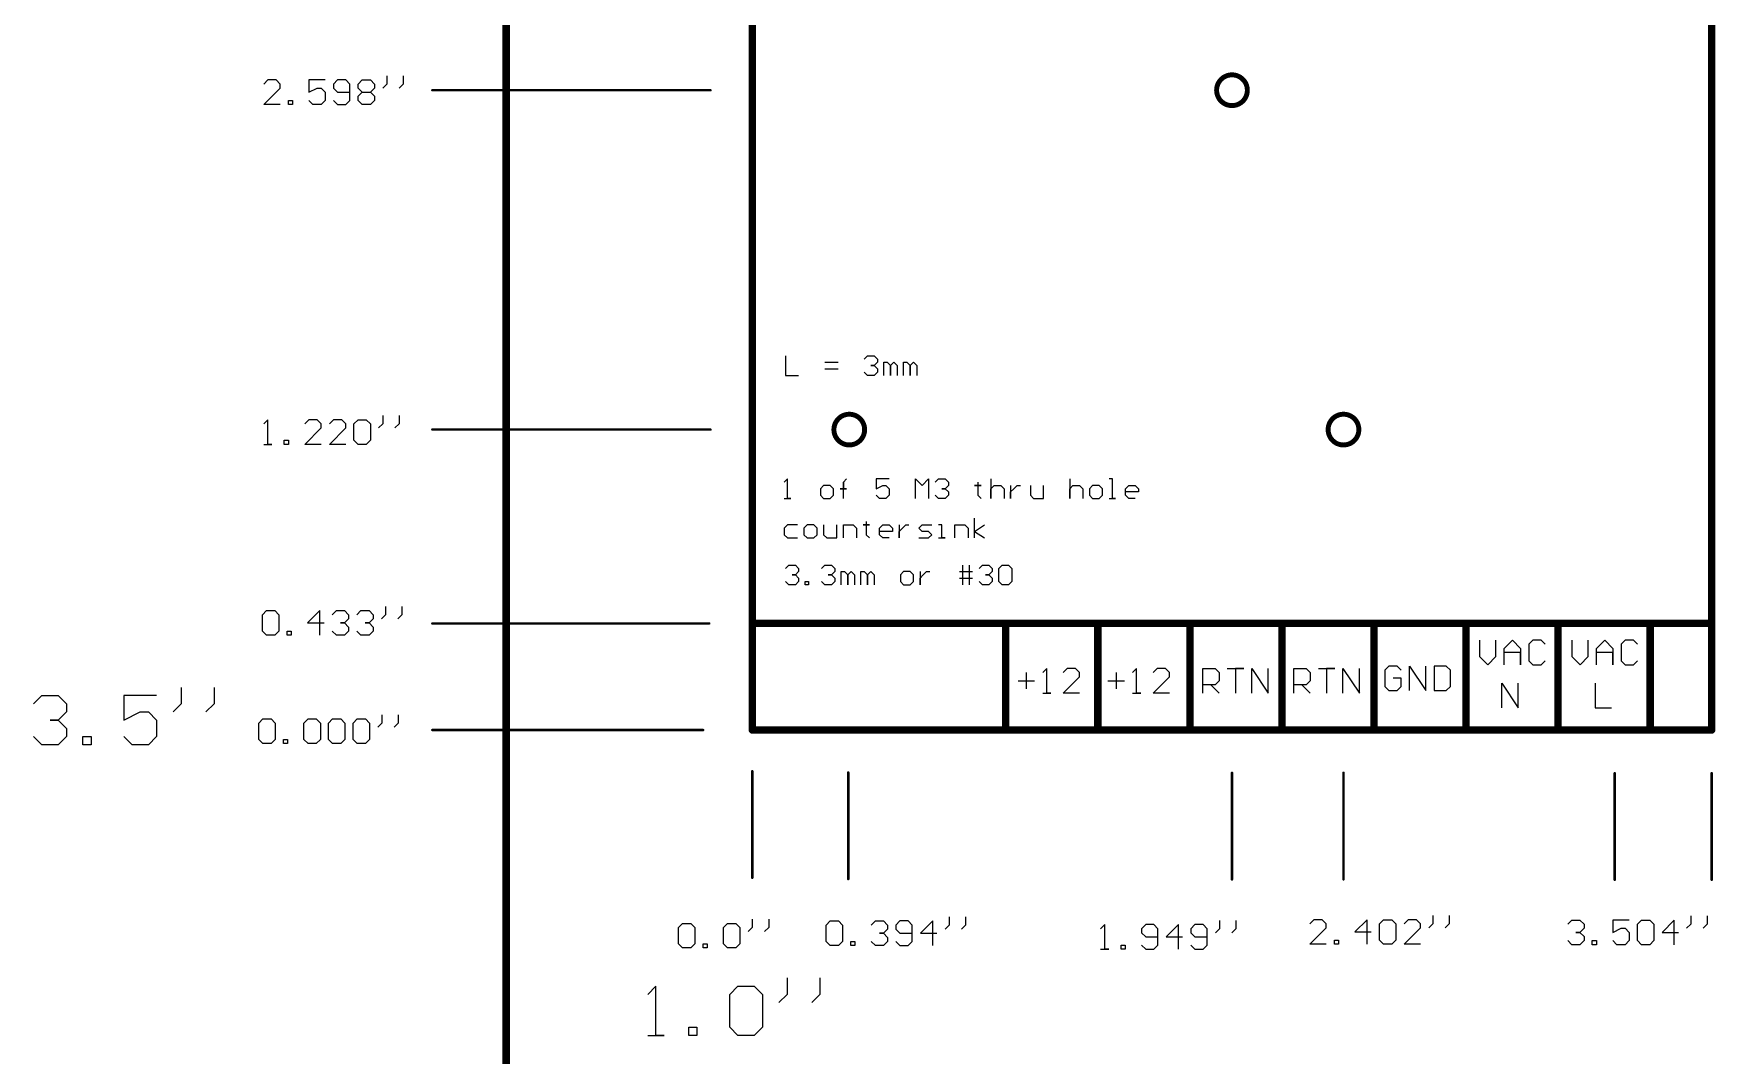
# Model space of a CAD drawing. Extents: x 0.1 to 22.4, y 0.2 to 24.3.
# Drawn here: x 0.08 to 6.91, y 4.18 to 8.33 of the extents above; entities that cross this region are included whole.
import ezdxf

# ---------------------------------------------------------------- set-up
doc = ezdxf.new("R2010")
doc.units = 0
doc.header["$MEASUREMENT"] = 0
for name, color, linetype in [('MECHANICAL1', 6, 'CONTINUOUS'), ('TOPLAYER', 1, 'CONTINUOUS'), ('TOPOVERLAY', 2, 'CONTINUOUS')]:
    doc.layers.add(name, color=color, linetype=linetype)

msp = doc.modelspace()

# ---------------------------------------------------------------- linework, layer by layer
at = {"layer": 'MECHANICAL1'}
for points, const_width in [([(2, 2), (2, 21.37)], 0.03), ([(3, 5.5), (3, 13.768)], 0.03), ([(6.898, 5.5), (6.898, 13.768)], 0.03), ([(1.7, 8.098), (2.83, 8.098)], 0.01), ([(1.7, 6.72), (2.83, 6.72)], 0.01), ([(3, 5.933), (6.898, 5.933)], 0.03), ([(4.03, 5.5), (4.03, 5.933)], 0.03), ([(4.404, 5.5), (4.404, 5.933)], 0.03), ([(4.778, 5.5), (4.778, 5.933)], 0.03), ([(5.152, 5.5), (5.152, 5.933)], 0.03), ([(5.526, 5.5), (5.526, 5.933)], 0.03), ([(5.9, 5.5), (5.9, 5.933)], 0.03), ([(6.274, 5.5), (6.274, 5.933)], 0.03), ([(6.648, 5.5), (6.648, 5.933)], 0.03), ([(1.7, 5.933), (2.825, 5.933)], 0.01), ([(1.7, 5.5), (2.8, 5.5)], 0.01), ([(3, 5.5), (6.898, 5.5)], 0.03), ([(3, 4.9), (3, 5.333)], 0.01), ([(3.39, 4.895), (3.39, 5.328)], 0.01), ([(4.949, 4.8935), (4.949, 5.3265)], 0.01), ([(5.402, 4.8935), (5.402, 5.3265)], 0.01), ([(6.504, 4.892), (6.504, 5.325)], 0.01), ([(6.898, 4.892), (6.898, 5.325)], 0.01)]:
    msp.add_lwpolyline(points, dxfattribs=dict(at, const_width=const_width))
for points, const_width in [([(1.6975, 8.098, 1), (1.7025, 8.098, 1)], 0.005), ([(2.8275, 8.098, 1), (2.8325, 8.098, 1)], 0.005), ([(1.6975, 6.72, 1), (1.7025, 6.72, 1)], 0.005), ([(2.8275, 6.72, 1), (2.8325, 6.72, 1)], 0.005), ([(2.9925, 5.933, 1), (3.0075, 5.933, 1)], 0.015), ([(4.0225, 5.933, 1), (4.0375, 5.933, 1)], 0.015), ([(4.3965, 5.933, 1), (4.4115, 5.933, 1)], 0.015), ([(4.7705, 5.933, 1), (4.7855, 5.933, 1)], 0.015), ([(5.1445, 5.933, 1), (5.1595, 5.933, 1)], 0.015), ([(5.5185, 5.933, 1), (5.5335, 5.933, 1)], 0.015), ([(5.8925, 5.933, 1), (5.9075, 5.933, 1)], 0.015), ([(6.2665, 5.933, 1), (6.2815, 5.933, 1)], 0.015), ([(6.6405, 5.933, 1), (6.6555, 5.933, 1)], 0.015), ([(6.8905, 5.933, 1), (6.9055, 5.933, 1)], 0.015), ([(1.6975, 5.933, 1), (1.7025, 5.933, 1)], 0.005), ([(2.8225, 5.933, 1), (2.8275, 5.933, 1)], 0.005), ([(1.6975, 5.5, 1), (1.7025, 5.5, 1)], 0.005), ([(2.7975, 5.5, 1), (2.8025, 5.5, 1)], 0.005), ([(2.9925, 5.5, 1), (3.0075, 5.5, 1)], 0.015), ([(2.9925, 5.5, 1), (3.0075, 5.5, 1)], 0.015), ([(4.0225, 5.5, 1), (4.0375, 5.5, 1)], 0.015), ([(4.3965, 5.5, 1), (4.4115, 5.5, 1)], 0.015), ([(4.7705, 5.5, 1), (4.7855, 5.5, 1)], 0.015), ([(5.1445, 5.5, 1), (5.1595, 5.5, 1)], 0.015), ([(5.5185, 5.5, 1), (5.5335, 5.5, 1)], 0.015), ([(5.8925, 5.5, 1), (5.9075, 5.5, 1)], 0.015), ([(6.2665, 5.5, 1), (6.2815, 5.5, 1)], 0.015), ([(6.6405, 5.5, 1), (6.6555, 5.5, 1)], 0.015), ([(6.8905, 5.5, 1), (6.9055, 5.5, 1)], 0.015), ([(6.8905, 5.5, 1), (6.9055, 5.5, 1)], 0.015), ([(2.9975, 5.333, 1), (3.0025, 5.333, 1)], 0.005), ([(3.3875, 5.328, 1), (3.3925, 5.328, 1)], 0.005), ([(4.9465, 5.3265, 1), (4.9515, 5.3265, 1)], 0.005), ([(5.3995, 5.3265, 1), (5.4045, 5.3265, 1)], 0.005), ([(6.5015, 5.325, 1), (6.5065, 5.325, 1)], 0.005), ([(6.8955, 5.325, 1), (6.9005, 5.325, 1)], 0.005), ([(2.9975, 4.9, 1), (3.0025, 4.9, 1)], 0.005), ([(3.3875, 4.895, 1), (3.3925, 4.895, 1)], 0.005), ([(4.9465, 4.8935, 1), (4.9515, 4.8935, 1)], 0.005), ([(5.3995, 4.8935, 1), (5.4045, 4.8935, 1)], 0.005), ([(6.5015, 4.892, 1), (6.5065, 4.892, 1)], 0.005), ([(6.8955, 4.892, 1), (6.9005, 4.892, 1)], 0.005)]:
    msp.add_lwpolyline(points, format="xyb", close=True, dxfattribs=dict(at, const_width=const_width))
at = {"layer": 'TOPLAYER'}
for p, q in [((3.135, 7.02), (3.135, 6.94)), ((3.2949, 6.9933), (3.3483, 6.9933)), ((3.4549, 7.0066), (3.4682, 7.02)), ((3.4682, 7.02), (3.4949, 7.02)), ((3.4949, 6.98), (3.4816, 6.98)), ((3.4816, 6.98), (3.4949, 6.98)), ((3.4949, 7.02), (3.5082, 7.0066)), ((3.5082, 6.9933), (3.4949, 6.98)), ((3.4949, 6.98), (3.5082, 6.9667)), ((3.5082, 7.0066), (3.5082, 6.9933)), ((3.5349, 6.94), (3.5349, 6.9933)), ((3.5349, 6.9933), (3.5482, 6.9933)), ((3.5482, 6.9933), (3.5615, 6.98)), ((3.5615, 6.98), (3.5749, 6.9933)), ((3.5615, 6.98), (3.5615, 6.94)), ((3.5615, 6.94), (3.5615, 6.98)), ((3.5749, 6.9933), (3.5882, 6.98)), ((3.5882, 6.98), (3.5882, 6.94)), ((3.6148, 6.94), (3.6148, 6.9933)), ((3.6148, 6.9933), (3.6282, 6.9933)), ((3.6282, 6.9933), (3.6415, 6.98)), ((3.6415, 6.98), (3.6548, 6.9933)), ((3.6415, 6.98), (3.6415, 6.94)), ((3.6415, 6.94), (3.6415, 6.98)), ((3.6548, 6.9933), (3.6682, 6.98)), ((3.6682, 6.98), (3.6682, 6.94)), ((3.135, 6.94), (3.1883, 6.94)), ((3.2949, 6.9667), (3.3483, 6.9667)), ((3.4682, 6.94), (3.4549, 6.9533)), ((3.4949, 6.94), (3.4682, 6.94)), ((3.5082, 6.9533), (3.4949, 6.94)), ((3.5082, 6.9667), (3.5082, 6.9533)), ((3.1433, 6.52), (3.13, 6.5066)), ((3.1433, 6.44), (3.1433, 6.52)), ((3.2899, 6.4933), (3.2766, 6.48)), ((3.3166, 6.4933), (3.2899, 6.4933)), ((3.3299, 6.48), (3.3166, 6.4933)), ((3.3699, 6.5066), (3.3833, 6.52)), ((3.3699, 6.44), (3.3699, 6.5066)), ((3.3699, 6.5066), (3.3699, 6.48)), ((3.3699, 6.48), (3.3699, 6.5066)), ((3.5565, 6.52), (3.5032, 6.52)), ((3.5032, 6.52), (3.5032, 6.48)), ((3.5032, 6.48), (3.5299, 6.4933)), ((3.5299, 6.4933), (3.5432, 6.4933)), ((3.5432, 6.4933), (3.5565, 6.48)), ((3.6632, 6.44), (3.6632, 6.52)), ((3.6632, 6.52), (3.6898, 6.4933)), ((3.6898, 6.4933), (3.7165, 6.52)), ((3.7165, 6.52), (3.7165, 6.44)), ((3.7431, 6.5066), (3.7565, 6.52)), ((3.7565, 6.52), (3.7831, 6.52)), ((3.7831, 6.52), (3.7965, 6.5066)), ((3.7965, 6.4933), (3.7831, 6.48)), ((3.7965, 6.5066), (3.7965, 6.4933)), ((3.9164, 6.4933), (3.9031, 6.4933)), ((3.9031, 6.4933), (3.9297, 6.4933)), ((3.9164, 6.5066), (3.9164, 6.4933)), ((3.9297, 6.4933), (3.9164, 6.4933)), ((3.9164, 6.4933), (3.9164, 6.4533)), ((3.9697, 6.52), (3.9697, 6.44)), ((3.9697, 6.48), (3.9831, 6.4933)), ((3.9831, 6.4933), (4.0097, 6.4933)), ((4.0097, 6.4933), (4.023, 6.48)), ((4.0497, 6.4933), (4.0497, 6.44)), ((4.063, 6.48), (4.0764, 6.4933)), ((4.0764, 6.4933), (4.0897, 6.4933)), ((4.1297, 6.4933), (4.1297, 6.4533)), ((4.183, 6.44), (4.183, 6.4933)), ((4.2896, 6.52), (4.2896, 6.44)), ((4.2896, 6.48), (4.303, 6.4933)), ((4.303, 6.4933), (4.3296, 6.4933)), ((4.3296, 6.4933), (4.3429, 6.48)), ((4.3829, 6.4933), (4.3696, 6.48)), ((4.4096, 6.4933), (4.3829, 6.4933)), ((4.4229, 6.48), (4.4096, 6.4933)), ((4.4629, 6.52), (4.4496, 6.52)), ((4.4629, 6.44), (4.4629, 6.52)), ((4.5162, 6.48), (4.5295, 6.4933)), ((4.5295, 6.4933), (4.5562, 6.4933)), ((4.5562, 6.4933), (4.5695, 6.48)), ((3.13, 6.44), (3.1567, 6.44)), ((3.1567, 6.44), (3.1433, 6.44)), ((3.2766, 6.48), (3.2766, 6.4533)), ((3.2766, 6.4533), (3.2899, 6.44)), ((3.2899, 6.44), (3.3166, 6.44)), ((3.3166, 6.44), (3.3299, 6.4533)), ((3.3299, 6.4533), (3.3299, 6.48)), ((3.3699, 6.48), (3.3566, 6.48)), ((3.3566, 6.48), (3.3833, 6.48)), ((3.3833, 6.48), (3.3699, 6.48)), ((3.5165, 6.44), (3.5032, 6.4533)), ((3.5432, 6.44), (3.5165, 6.44)), ((3.5565, 6.4533), (3.5432, 6.44)), ((3.5565, 6.48), (3.5565, 6.4533)), ((3.7565, 6.44), (3.7431, 6.4533)), ((3.7831, 6.44), (3.7565, 6.44)), ((3.7831, 6.48), (3.7698, 6.48)), ((3.7698, 6.48), (3.7831, 6.48)), ((3.7831, 6.48), (3.7965, 6.4667)), ((3.7965, 6.4533), (3.7831, 6.44)), ((3.7965, 6.4667), (3.7965, 6.4533)), ((3.9164, 6.4533), (3.9297, 6.44)), ((3.9697, 6.44), (3.9697, 6.48)), ((4.023, 6.48), (4.023, 6.44)), ((4.0497, 6.4667), (4.063, 6.48)), ((4.0497, 6.44), (4.0497, 6.4667)), ((4.1297, 6.4533), (4.143, 6.44)), ((4.143, 6.44), (4.183, 6.44)), ((4.2896, 6.44), (4.2896, 6.48)), ((4.3429, 6.48), (4.3429, 6.44)), ((4.3696, 6.48), (4.3696, 6.4533)), ((4.3696, 6.4533), (4.3829, 6.44)), ((4.3829, 6.44), (4.4096, 6.44)), ((4.4096, 6.44), (4.4229, 6.4533)), ((4.4229, 6.4533), (4.4229, 6.48)), ((4.4496, 6.44), (4.4762, 6.44)), ((4.4762, 6.44), (4.4629, 6.44)), ((4.5162, 6.4533), (4.5162, 6.48)), ((4.5695, 6.4667), (4.5162, 6.4667)), ((4.5295, 6.44), (4.5162, 6.4533)), ((4.5562, 6.44), (4.5295, 6.44)), ((4.5695, 6.48), (4.5695, 6.4667)), ((3.9031, 6.28), (3.9031, 6.36)), ((3.1433, 6.3333), (3.13, 6.32)), ((3.13, 6.32), (3.13, 6.2933)), ((3.13, 6.2933), (3.1433, 6.28)), ((3.1833, 6.3333), (3.1433, 6.3333)), ((3.2233, 6.3333), (3.21, 6.32)), ((3.21, 6.32), (3.21, 6.2933)), ((3.21, 6.2933), (3.2233, 6.28)), ((3.25, 6.3333), (3.2233, 6.3333)), ((3.2633, 6.32), (3.25, 6.3333)), ((3.25, 6.28), (3.2633, 6.2933)), ((3.2633, 6.2933), (3.2633, 6.32)), ((3.2899, 6.3333), (3.2899, 6.2933)), ((3.2899, 6.2933), (3.3033, 6.28)), ((3.3433, 6.28), (3.3433, 6.3333)), ((3.3699, 6.28), (3.3699, 6.3333)), ((3.3699, 6.3333), (3.4099, 6.3333)), ((3.4099, 6.3333), (3.4232, 6.32)), ((3.4232, 6.32), (3.4232, 6.28)), ((3.4632, 6.3333), (3.4499, 6.3333)), ((3.4499, 6.3333), (3.4766, 6.3333)), ((3.4632, 6.3466), (3.4632, 6.3333)), ((3.4766, 6.3333), (3.4632, 6.3333)), ((3.4632, 6.3333), (3.4632, 6.2933)), ((3.4632, 6.2933), (3.4766, 6.28)), ((3.5165, 6.32), (3.5299, 6.3333)), ((3.5165, 6.2933), (3.5165, 6.32)), ((3.5699, 6.3067), (3.5165, 6.3067)), ((3.5299, 6.28), (3.5165, 6.2933)), ((3.5299, 6.3333), (3.5565, 6.3333)), ((3.5565, 6.3333), (3.5699, 6.32)), ((3.5699, 6.32), (3.5699, 6.3067)), ((3.5965, 6.3333), (3.5965, 6.28)), ((3.5965, 6.3067), (3.6098, 6.32)), ((3.5965, 6.28), (3.5965, 6.3067)), ((3.6098, 6.32), (3.6232, 6.3333)), ((3.6232, 6.3333), (3.6365, 6.3333)), ((3.6765, 6.32), (3.6898, 6.3333)), ((3.6898, 6.3067), (3.6765, 6.32)), ((3.6898, 6.3333), (3.7298, 6.3333)), ((3.7165, 6.3067), (3.6898, 6.3067)), ((3.7298, 6.2933), (3.7165, 6.3067)), ((3.7165, 6.28), (3.7298, 6.2933)), ((3.7698, 6.3333), (3.7565, 6.3333)), ((3.7698, 6.28), (3.7698, 6.3333)), ((3.8231, 6.28), (3.8231, 6.3333)), ((3.8231, 6.3333), (3.8631, 6.3333)), ((3.8631, 6.3333), (3.8764, 6.32)), ((3.8764, 6.32), (3.8764, 6.28)), ((3.9031, 6.3067), (3.9431, 6.3333)), ((3.9031, 6.3067), (3.9431, 6.28)), ((3.1433, 6.28), (3.1833, 6.28)), ((3.2233, 6.28), (3.25, 6.28)), ((3.3033, 6.28), (3.3433, 6.28)), ((3.5565, 6.28), (3.5299, 6.28)), ((3.6765, 6.28), (3.7165, 6.28)), ((3.7565, 6.28), (3.7831, 6.28)), ((3.7831, 6.28), (3.7698, 6.28)), ((3.135, 6.1566), (3.1483, 6.17)), ((3.1483, 6.17), (3.175, 6.17)), ((3.175, 6.17), (3.1883, 6.1566)), ((3.1883, 6.1566), (3.1883, 6.1433)), ((3.2816, 6.1566), (3.2949, 6.17)), ((3.2949, 6.17), (3.3216, 6.17)), ((3.3216, 6.17), (3.3349, 6.1566)), ((3.3349, 6.1566), (3.3349, 6.1433)), ((3.8548, 6.09), (3.8548, 6.17)), ((3.8814, 6.17), (3.8814, 6.09)), ((3.9214, 6.1566), (3.9347, 6.17)), ((3.9347, 6.17), (3.9614, 6.17)), ((3.9614, 6.17), (3.9747, 6.1566)), ((3.9747, 6.1566), (3.9747, 6.1433)), ((4.0014, 6.1566), (4.0147, 6.17)), ((4.0014, 6.1033), (4.0014, 6.1566)), ((4.0147, 6.17), (4.0414, 6.17)), ((4.0414, 6.17), (4.0547, 6.1566)), ((4.0547, 6.1566), (4.0547, 6.1033)), ((3.1483, 6.09), (3.135, 6.1033)), ((3.175, 6.09), (3.1483, 6.09)), ((3.175, 6.13), (3.1617, 6.13)), ((3.1617, 6.13), (3.175, 6.13)), ((3.1883, 6.1433), (3.175, 6.13)), ((3.175, 6.13), (3.1883, 6.1167)), ((3.1883, 6.1033), (3.175, 6.09)), ((3.1883, 6.1167), (3.1883, 6.1033)), ((3.215, 6.09), (3.215, 6.1033)), ((3.215, 6.1033), (3.2283, 6.1033)), ((3.2283, 6.09), (3.215, 6.09)), ((3.2283, 6.1033), (3.2283, 6.09)), ((3.2949, 6.09), (3.2816, 6.1033)), ((3.3216, 6.09), (3.2949, 6.09)), ((3.3216, 6.13), (3.3083, 6.13)), ((3.3083, 6.13), (3.3216, 6.13)), ((3.3349, 6.1433), (3.3216, 6.13)), ((3.3216, 6.13), (3.3349, 6.1167)), ((3.3349, 6.1033), (3.3216, 6.09)), ((3.3349, 6.1167), (3.3349, 6.1033)), ((3.3616, 6.09), (3.3616, 6.1433)), ((3.3616, 6.1433), (3.3749, 6.1433)), ((3.3749, 6.1433), (3.3883, 6.13)), ((3.3883, 6.13), (3.4016, 6.1433)), ((3.3883, 6.13), (3.3883, 6.09)), ((3.3883, 6.09), (3.3883, 6.13)), ((3.4016, 6.1433), (3.4149, 6.13)), ((3.4149, 6.13), (3.4149, 6.09)), ((3.4416, 6.09), (3.4416, 6.1433)), ((3.4416, 6.1433), (3.4549, 6.1433)), ((3.4549, 6.1433), (3.4682, 6.13)), ((3.4682, 6.13), (3.4816, 6.1433)), ((3.4682, 6.13), (3.4682, 6.09)), ((3.4682, 6.09), (3.4682, 6.13)), ((3.4816, 6.1433), (3.4949, 6.13)), ((3.4949, 6.13), (3.4949, 6.09)), ((3.6148, 6.1433), (3.6015, 6.13)), ((3.6015, 6.13), (3.6015, 6.1033)), ((3.6015, 6.1033), (3.6148, 6.09)), ((3.6415, 6.1433), (3.6148, 6.1433)), ((3.6148, 6.09), (3.6415, 6.09)), ((3.6548, 6.13), (3.6415, 6.1433)), ((3.6415, 6.09), (3.6548, 6.1033)), ((3.6548, 6.1033), (3.6548, 6.13)), ((3.6815, 6.1433), (3.6815, 6.09)), ((3.6815, 6.1167), (3.6948, 6.13)), ((3.6815, 6.09), (3.6815, 6.1167)), ((3.6948, 6.13), (3.7081, 6.1433)), ((3.7081, 6.1433), (3.7215, 6.1433)), ((3.8414, 6.1433), (3.8814, 6.1433)), ((3.8414, 6.1167), (3.8948, 6.1167)), ((3.8814, 6.1433), (3.8948, 6.1433)), ((3.9347, 6.09), (3.9214, 6.1033)), ((3.9614, 6.09), (3.9347, 6.09)), ((3.9614, 6.13), (3.9481, 6.13)), ((3.9481, 6.13), (3.9614, 6.13)), ((3.9747, 6.1433), (3.9614, 6.13)), ((3.9614, 6.13), (3.9747, 6.1167)), ((3.9747, 6.1033), (3.9614, 6.09)), ((3.9747, 6.1167), (3.9747, 6.1033)), ((4.0147, 6.09), (4.0014, 6.1033)), ((4.0414, 6.09), (4.0147, 6.09)), ((4.0547, 6.1033), (4.0414, 6.09))]:
    msp.add_line(p, q, dxfattribs=at)
for points, const_width in [([(5.0114, 8.098, 1), (4.8865, 8.098, 1)], 0.02), ([(4.8815, 8.098, 1), (4.8915, 8.098, 1)], 0.01), ([(5.0065, 8.098, 1), (5.0164, 8.098, 1)], 0.01), ([(3.4564, 6.72, 1), (3.3316, 6.72, 1)], 0.02), ([(5.4645, 6.72, 1), (5.3396, 6.72, 1)], 0.02), ([(3.3266, 6.72, 1), (3.3365, 6.72, 1)], 0.01), ([(3.4514, 6.72, 1), (3.4615, 6.72, 1)], 0.01), ([(5.3346, 6.72, 1), (5.3445, 6.72, 1)], 0.01), ([(5.4595, 6.72, 1), (5.4695, 6.72, 1)], 0.01)]:
    msp.add_lwpolyline(points, format="xyb", close=True, dxfattribs=dict(at, const_width=const_width))
at = {"layer": 'TOPOVERLAY'}
for p, q in [((1.0317, 8.14), (1.015, 8.1233)), ((1.065, 8.14), (1.0317, 8.14)), ((1.0816, 8.1233), (1.065, 8.14)), ((1.2649, 8.14), (1.1983, 8.14)), ((1.1983, 8.14), (1.1983, 8.09)), ((1.3149, 8.14), (1.2982, 8.1233)), ((1.3482, 8.14), (1.3149, 8.14)), ((1.3649, 8.1233), (1.3482, 8.14)), ((1.3982, 8.1233), (1.4149, 8.14)), ((1.4149, 8.14), (1.4482, 8.14)), ((1.4482, 8.14), (1.4649, 8.1233)), ((1.5148, 8.1566), (1.5148, 8.1233)), ((1.5815, 8.1566), (1.5815, 8.1233)), ((1.015, 8.04), (1.0816, 8.1066)), ((1.0816, 8.1066), (1.0816, 8.1233)), ((1.1983, 8.09), (1.2316, 8.1066)), ((1.2316, 8.1066), (1.2483, 8.1066)), ((1.2483, 8.1066), (1.2649, 8.09)), ((1.2649, 8.09), (1.2649, 8.0567)), ((1.2982, 8.1233), (1.2982, 8.1066)), ((1.2982, 8.1066), (1.3149, 8.09)), ((1.3149, 8.09), (1.3649, 8.09)), ((1.3649, 8.0567), (1.3649, 8.1233)), ((1.3982, 8.1066), (1.3982, 8.1233)), ((1.4149, 8.09), (1.3982, 8.1066)), ((1.3982, 8.0733), (1.4149, 8.09)), ((1.3982, 8.0567), (1.3982, 8.0733)), ((1.4149, 8.09), (1.4482, 8.09)), ((1.4649, 8.1066), (1.4482, 8.09)), ((1.4482, 8.09), (1.4649, 8.0733)), ((1.4649, 8.1233), (1.4649, 8.1066)), ((1.4649, 8.0733), (1.4649, 8.0567)), ((1.5148, 8.1233), (1.4982, 8.1066)), ((1.5815, 8.1233), (1.5648, 8.1066)), ((1.0816, 8.04), (1.015, 8.04)), ((1.115, 8.04), (1.115, 8.0567)), ((1.115, 8.0567), (1.1316, 8.0567)), ((1.1316, 8.04), (1.115, 8.04)), ((1.1316, 8.0567), (1.1316, 8.04)), ((1.2149, 8.04), (1.1983, 8.0567)), ((1.2483, 8.04), (1.2149, 8.04)), ((1.2649, 8.0567), (1.2483, 8.04)), ((1.2982, 8.0567), (1.3149, 8.04)), ((1.3149, 8.04), (1.3482, 8.04)), ((1.3482, 8.04), (1.3649, 8.0567)), ((1.4149, 8.04), (1.3982, 8.0567)), ((1.4482, 8.04), (1.4149, 8.04)), ((1.4649, 8.0567), (1.4482, 8.04)), ((1.4982, 6.7766), (1.4982, 6.7433)), ((1.5648, 6.7766), (1.5648, 6.7433)), ((1.0317, 6.76), (1.015, 6.7433)), ((1.0317, 6.66), (1.0317, 6.76)), ((1.1983, 6.76), (1.1816, 6.7433)), ((1.1816, 6.66), (1.2483, 6.7266)), ((1.2316, 6.76), (1.1983, 6.76)), ((1.2483, 6.7433), (1.2316, 6.76)), ((1.2483, 6.7266), (1.2483, 6.7433)), ((1.2982, 6.76), (1.2816, 6.7433)), ((1.2816, 6.66), (1.3482, 6.7266)), ((1.3316, 6.76), (1.2982, 6.76)), ((1.3482, 6.7433), (1.3316, 6.76)), ((1.3482, 6.7266), (1.3482, 6.7433)), ((1.3815, 6.7433), (1.3982, 6.76)), ((1.3815, 6.6767), (1.3815, 6.7433)), ((1.3982, 6.76), (1.4315, 6.76)), ((1.4315, 6.76), (1.4482, 6.7433)), ((1.4482, 6.7433), (1.4482, 6.6767)), ((1.4982, 6.7433), (1.4815, 6.7266)), ((1.5648, 6.7433), (1.5482, 6.7266)), ((1.015, 6.66), (1.0483, 6.66)), ((1.0483, 6.66), (1.0317, 6.66)), ((1.0983, 6.66), (1.0983, 6.6767)), ((1.0983, 6.6767), (1.115, 6.6767)), ((1.115, 6.66), (1.0983, 6.66)), ((1.115, 6.6767), (1.115, 6.66)), ((1.2483, 6.66), (1.1816, 6.66)), ((1.3482, 6.66), (1.2816, 6.66)), ((1.3982, 6.66), (1.3815, 6.6767)), ((1.4315, 6.66), (1.3982, 6.66)), ((1.4482, 6.6767), (1.4315, 6.66)), ((1.01, 5.9683), (1.0267, 5.985)), ((1.01, 5.9017), (1.01, 5.9683)), ((1.0267, 5.985), (1.06, 5.985)), ((1.06, 5.985), (1.0766, 5.9683)), ((1.0766, 5.9683), (1.0766, 5.9017)), ((1.2433, 5.985), (1.1933, 5.935)), ((1.2433, 5.885), (1.2433, 5.985)), ((1.2932, 5.9683), (1.3099, 5.985)), ((1.3099, 5.985), (1.3432, 5.985)), ((1.3432, 5.985), (1.3599, 5.9683)), ((1.3599, 5.9516), (1.3432, 5.935)), ((1.3599, 5.9683), (1.3599, 5.9516)), ((1.3932, 5.9683), (1.4099, 5.985)), ((1.4099, 5.985), (1.4432, 5.985)), ((1.4432, 5.985), (1.4599, 5.9683)), ((1.4599, 5.9516), (1.4432, 5.935)), ((1.4599, 5.9683), (1.4599, 5.9516)), ((1.5098, 5.9683), (1.4932, 5.9516)), ((1.5098, 6.0016), (1.5098, 5.9683)), ((1.5765, 5.9683), (1.5598, 5.9516)), ((1.5765, 6.0016), (1.5765, 5.9683)), ((1.0267, 5.885), (1.01, 5.9017)), ((1.06, 5.885), (1.0267, 5.885)), ((1.0766, 5.9017), (1.06, 5.885)), ((1.11, 5.885), (1.11, 5.9017)), ((1.11, 5.9017), (1.1266, 5.9017)), ((1.1266, 5.885), (1.11, 5.885)), ((1.1266, 5.9017), (1.1266, 5.885)), ((1.1933, 5.935), (1.2599, 5.935)), ((1.3099, 5.885), (1.2932, 5.9017)), ((1.3432, 5.885), (1.3099, 5.885)), ((1.3432, 5.935), (1.3266, 5.935)), ((1.3266, 5.935), (1.3432, 5.935)), ((1.3432, 5.935), (1.3599, 5.9183)), ((1.3599, 5.9017), (1.3432, 5.885)), ((1.3599, 5.9183), (1.3599, 5.9017)), ((1.4099, 5.885), (1.3932, 5.9017)), ((1.4432, 5.885), (1.4099, 5.885)), ((1.4432, 5.935), (1.4265, 5.935)), ((1.4265, 5.935), (1.4432, 5.935)), ((1.4432, 5.935), (1.4599, 5.9183)), ((1.4599, 5.9017), (1.4432, 5.885)), ((1.4599, 5.9183), (1.4599, 5.9017)), ((5.955, 5.865), (5.955, 5.7983)), ((6.0216, 5.7983), (6.0216, 5.865)), ((6.055, 5.8316), (6.0883, 5.865)), ((6.055, 5.765), (6.055, 5.8316)), ((6.1216, 5.815), (6.055, 5.815)), ((6.0883, 5.865), (6.1216, 5.8316)), ((6.1216, 5.8316), (6.1216, 5.765)), ((6.1216, 5.765), (6.1216, 5.815)), ((6.1716, 5.865), (6.1549, 5.8483)), ((6.1549, 5.8483), (6.1549, 5.7817)), ((6.2049, 5.865), (6.1716, 5.865)), ((6.2216, 5.8483), (6.2049, 5.865)), ((6.33, 5.865), (6.33, 5.7983)), ((6.3966, 5.7983), (6.3966, 5.865)), ((6.43, 5.8316), (6.4633, 5.865)), ((6.43, 5.765), (6.43, 5.8316)), ((6.4966, 5.815), (6.43, 5.815)), ((6.4633, 5.865), (6.4966, 5.8316)), ((6.4966, 5.8316), (6.4966, 5.765)), ((6.4966, 5.765), (6.4966, 5.815)), ((6.5466, 5.865), (6.5299, 5.8483)), ((6.5299, 5.8483), (6.5299, 5.7817)), ((6.5799, 5.865), (6.5466, 5.865)), ((6.5966, 5.8483), (6.5799, 5.865)), ((4.1966, 5.75), (4.18, 5.7333)), ((4.1966, 5.65), (4.1966, 5.75)), ((4.2799, 5.75), (4.2633, 5.7333)), ((4.3133, 5.75), (4.2799, 5.75)), ((4.3299, 5.7333), (4.3133, 5.75)), ((4.5616, 5.75), (4.545, 5.7333)), ((4.5616, 5.65), (4.5616, 5.75)), ((4.6449, 5.75), (4.6283, 5.7333)), ((4.6783, 5.75), (4.6449, 5.75)), ((4.6949, 5.7333), (4.6783, 5.75)), ((4.83, 5.65), (4.83, 5.75)), ((4.83, 5.75), (4.88, 5.75)), ((4.88, 5.75), (4.8966, 5.7333)), ((4.93, 5.75), (4.9966, 5.75)), ((4.9966, 5.75), (4.9633, 5.75)), ((4.9633, 5.75), (4.9633, 5.65)), ((5.0299, 5.65), (5.0299, 5.75)), ((5.0299, 5.75), (5.0966, 5.65)), ((5.0966, 5.65), (5.0966, 5.75)), ((5.2, 5.65), (5.2, 5.75)), ((5.2, 5.75), (5.25, 5.75)), ((5.25, 5.75), (5.2666, 5.7333)), ((5.3, 5.75), (5.3666, 5.75)), ((5.3666, 5.75), (5.3333, 5.75)), ((5.3333, 5.75), (5.3333, 5.65)), ((5.3999, 5.65), (5.3999, 5.75)), ((5.3999, 5.75), (5.4666, 5.65)), ((5.4666, 5.65), (5.4666, 5.75)), ((5.5867, 5.76), (5.57, 5.7433)), ((5.57, 5.7433), (5.57, 5.6767)), ((5.62, 5.76), (5.5867, 5.76)), ((5.6366, 5.7433), (5.62, 5.76)), ((5.67, 5.66), (5.67, 5.76)), ((5.67, 5.76), (5.7366, 5.66)), ((5.7366, 5.66), (5.7366, 5.76)), ((5.7699, 5.76), (5.7699, 5.66)), ((5.8199, 5.76), (5.7699, 5.76)), ((5.8366, 5.7433), (5.8199, 5.76)), ((5.8366, 5.6767), (5.8366, 5.7433)), ((5.955, 5.7983), (5.9883, 5.765)), ((5.9883, 5.765), (6.0216, 5.7983)), ((6.1549, 5.7817), (6.1716, 5.765)), ((6.1716, 5.765), (6.2049, 5.765)), ((6.2049, 5.765), (6.2216, 5.7817)), ((6.33, 5.7983), (6.3633, 5.765)), ((6.3633, 5.765), (6.3966, 5.7983)), ((6.5299, 5.7817), (6.5466, 5.765)), ((6.5466, 5.765), (6.5799, 5.765)), ((6.5799, 5.765), (6.5966, 5.7817)), ((0.6798, 5.6733), (0.6798, 5.6066)), ((0.8131, 5.6733), (0.8131, 5.6066)), ((4.08, 5.7), (4.1466, 5.7)), ((4.1133, 5.7333), (4.1133, 5.6667)), ((4.2633, 5.65), (4.3299, 5.7166)), ((4.3299, 5.7166), (4.3299, 5.7333)), ((4.445, 5.7), (4.5116, 5.7)), ((4.4783, 5.7333), (4.4783, 5.6667)), ((4.6283, 5.65), (4.6949, 5.7166)), ((4.6949, 5.7166), (4.6949, 5.7333)), ((4.88, 5.6833), (4.83, 5.6833)), ((4.8633, 5.6833), (4.8966, 5.65)), ((4.8966, 5.7), (4.88, 5.6833)), ((4.8966, 5.7333), (4.8966, 5.7)), ((5.25, 5.6833), (5.2, 5.6833)), ((5.2333, 5.6833), (5.2666, 5.65)), ((5.2666, 5.7), (5.25, 5.6833)), ((5.2666, 5.7333), (5.2666, 5.7)), ((5.57, 5.6767), (5.5867, 5.66)), ((5.6366, 5.71), (5.6033, 5.71)), ((5.62, 5.66), (5.6366, 5.6767)), ((5.6366, 5.6767), (5.6366, 5.71)), ((5.8199, 5.66), (5.8366, 5.6767)), ((6.045, 5.59), (6.045, 5.69)), ((6.045, 5.69), (6.1116, 5.59)), ((6.1116, 5.59), (6.1116, 5.69)), ((6.425, 5.69), (6.425, 5.59)), ((0.08, 5.6066), (0.1133, 5.6399)), ((0.1133, 5.6399), (0.18, 5.6399)), ((0.18, 5.6399), (0.2133, 5.6066)), ((0.2133, 5.6066), (0.2133, 5.5733)), ((0.5798, 5.6399), (0.4465, 5.6399)), ((0.4465, 5.6399), (0.4465, 5.54)), ((0.6798, 5.6066), (0.6465, 5.5733)), ((0.8131, 5.6066), (0.7798, 5.5733)), ((4.18, 5.65), (4.2133, 5.65)), ((4.2133, 5.65), (4.1966, 5.65)), ((4.3299, 5.65), (4.2633, 5.65)), ((4.545, 5.65), (4.5783, 5.65)), ((4.5783, 5.65), (4.5616, 5.65)), ((4.6949, 5.65), (4.6283, 5.65)), ((5.5867, 5.66), (5.62, 5.66)), ((5.7699, 5.66), (5.8199, 5.66)), ((0.18, 5.54), (0.1466, 5.54)), ((0.1466, 5.54), (0.18, 5.54)), ((0.2133, 5.5733), (0.18, 5.54)), ((0.18, 5.54), (0.2133, 5.5066)), ((0.4465, 5.54), (0.5132, 5.5733)), ((0.5132, 5.5733), (0.5465, 5.5733)), ((0.5465, 5.5733), (0.5798, 5.54)), ((0.5798, 5.54), (0.5798, 5.4733)), ((0.995, 5.5283), (1.0117, 5.545)), ((1.0117, 5.545), (1.045, 5.545)), ((1.045, 5.545), (1.0616, 5.5283)), ((1.1783, 5.5283), (1.1949, 5.545)), ((1.1949, 5.545), (1.2283, 5.545)), ((1.2283, 5.545), (1.2449, 5.5283)), ((1.2782, 5.5283), (1.2949, 5.545)), ((1.2949, 5.545), (1.3282, 5.545)), ((1.3282, 5.545), (1.3449, 5.5283)), ((1.3782, 5.5283), (1.3949, 5.545)), ((1.3949, 5.545), (1.4282, 5.545)), ((1.4282, 5.545), (1.4449, 5.5283)), ((1.4948, 5.5616), (1.4948, 5.5283)), ((1.5615, 5.5616), (1.5615, 5.5283)), ((6.425, 5.59), (6.4916, 5.59)), ((0.1133, 5.44), (0.08, 5.4733)), ((0.2133, 5.4733), (0.18, 5.44)), ((0.2133, 5.5066), (0.2133, 5.4733)), ((0.2799, 5.44), (0.2799, 5.4733)), ((0.2799, 5.4733), (0.3133, 5.4733)), ((0.3133, 5.4733), (0.3133, 5.44)), ((0.4799, 5.44), (0.4465, 5.4733)), ((0.5798, 5.4733), (0.5465, 5.44)), ((0.995, 5.4617), (0.995, 5.5283)), ((1.0616, 5.5283), (1.0616, 5.4617)), ((1.1783, 5.4617), (1.1783, 5.5283)), ((1.2449, 5.5283), (1.2449, 5.4617)), ((1.2782, 5.4617), (1.2782, 5.5283)), ((1.3449, 5.5283), (1.3449, 5.4617)), ((1.3782, 5.4617), (1.3782, 5.5283)), ((1.4449, 5.5283), (1.4449, 5.4617)), ((1.4948, 5.5283), (1.4782, 5.5116)), ((1.5615, 5.5283), (1.5448, 5.5116)), ((0.18, 5.44), (0.1133, 5.44)), ((0.3133, 5.44), (0.2799, 5.44)), ((0.5465, 5.44), (0.4799, 5.44)), ((1.0117, 5.445), (0.995, 5.4617)), ((1.045, 5.445), (1.0117, 5.445)), ((1.0616, 5.4617), (1.045, 5.445)), ((1.095, 5.445), (1.095, 5.4617)), ((1.095, 5.4617), (1.1116, 5.4617)), ((1.1116, 5.445), (1.095, 5.445)), ((1.1116, 5.4617), (1.1116, 5.445)), ((1.1949, 5.445), (1.1783, 5.4617)), ((1.2283, 5.445), (1.1949, 5.445)), ((1.2449, 5.4617), (1.2283, 5.445)), ((1.2949, 5.445), (1.2782, 5.4617)), ((1.3282, 5.445), (1.2949, 5.445)), ((1.3449, 5.4617), (1.3282, 5.445)), ((1.3949, 5.445), (1.3782, 5.4617)), ((1.4282, 5.445), (1.3949, 5.445)), ((1.4449, 5.4617), (1.4282, 5.445)), ((2.7, 4.6983), (2.7167, 4.715)), ((2.7167, 4.715), (2.75, 4.715)), ((2.75, 4.715), (2.7666, 4.6983)), ((2.8833, 4.6983), (2.8999, 4.715)), ((2.8999, 4.715), (2.9333, 4.715)), ((2.9333, 4.715), (2.9499, 4.6983)), ((2.9999, 4.7316), (2.9999, 4.6983)), ((3.0665, 4.7316), (3.0665, 4.6983)), ((3.3, 4.7083), (3.3167, 4.725)), ((3.3167, 4.725), (3.35, 4.725)), ((3.35, 4.725), (3.3666, 4.7083)), ((3.4833, 4.7083), (3.4999, 4.725)), ((3.4999, 4.725), (3.5333, 4.725)), ((3.5333, 4.725), (3.5499, 4.7083)), ((3.5999, 4.725), (3.5832, 4.7083)), ((3.6332, 4.725), (3.5999, 4.725)), ((3.6499, 4.7083), (3.6332, 4.725)), ((3.7332, 4.725), (3.6832, 4.675)), ((3.7332, 4.625), (3.7332, 4.725)), ((3.7998, 4.7416), (3.7998, 4.7083)), ((3.8665, 4.7416), (3.8665, 4.7083)), ((4.8982, 4.7266), (4.8982, 4.6933)), ((4.9648, 4.7266), (4.9648, 4.6933)), ((5.2817, 4.73), (5.265, 4.7133)), ((5.315, 4.73), (5.2817, 4.73)), ((5.3316, 4.7133), (5.315, 4.73)), ((5.4983, 4.73), (5.4483, 4.68)), ((5.4983, 4.63), (5.4983, 4.73)), ((5.5482, 4.7133), (5.5649, 4.73)), ((5.5649, 4.73), (5.5982, 4.73)), ((5.5982, 4.73), (5.6149, 4.7133)), ((5.6649, 4.73), (5.6482, 4.7133)), ((5.6982, 4.73), (5.6649, 4.73)), ((5.7149, 4.7133), (5.6982, 4.73)), ((5.7648, 4.7466), (5.7648, 4.7133)), ((5.8315, 4.7466), (5.8315, 4.7133)), ((6.313, 4.7118), (6.3297, 4.7285)), ((6.3297, 4.7285), (6.363, 4.7285)), ((6.363, 4.7285), (6.3796, 4.7118)), ((6.5629, 4.7285), (6.4963, 4.7285)), ((6.4963, 4.7285), (6.4963, 4.6785)), ((6.5962, 4.7118), (6.6129, 4.7285)), ((6.6129, 4.7285), (6.6462, 4.7285)), ((6.6462, 4.7285), (6.6629, 4.7118)), ((6.7462, 4.7285), (6.6962, 4.6785)), ((6.7462, 4.6285), (6.7462, 4.7285)), ((6.8128, 4.7451), (6.8128, 4.7118)), ((6.8795, 4.7451), (6.8795, 4.7118)), ((2.7, 4.6317), (2.7, 4.6983)), ((2.7666, 4.6983), (2.7666, 4.6317)), ((2.8833, 4.6317), (2.8833, 4.6983)), ((2.9499, 4.6983), (2.9499, 4.6317)), ((2.9999, 4.6983), (2.9832, 4.6816)), ((3.0665, 4.6983), (3.0499, 4.6816)), ((3.3, 4.6417), (3.3, 4.7083)), ((3.3666, 4.7083), (3.3666, 4.6417)), ((3.5333, 4.675), (3.5166, 4.675)), ((3.5166, 4.675), (3.5333, 4.675)), ((3.5499, 4.6916), (3.5333, 4.675)), ((3.5333, 4.675), (3.5499, 4.6583)), ((3.5499, 4.7083), (3.5499, 4.6916)), ((3.5499, 4.6583), (3.5499, 4.6417)), ((3.5832, 4.7083), (3.5832, 4.6916)), ((3.5832, 4.6916), (3.5999, 4.675)), ((3.5999, 4.675), (3.6499, 4.675)), ((3.6499, 4.6417), (3.6499, 4.7083)), ((3.6832, 4.675), (3.7499, 4.675)), ((3.7998, 4.7083), (3.7832, 4.6916)), ((3.8665, 4.7083), (3.8498, 4.6916)), ((4.4317, 4.71), (4.415, 4.6933)), ((4.4317, 4.61), (4.4317, 4.71)), ((4.5983, 4.71), (4.5816, 4.6933)), ((4.5816, 4.6933), (4.5816, 4.6766)), ((4.5816, 4.6766), (4.5983, 4.66)), ((4.6316, 4.71), (4.5983, 4.71)), ((4.5983, 4.66), (4.6483, 4.66)), ((4.6483, 4.6933), (4.6316, 4.71)), ((4.6483, 4.6267), (4.6483, 4.6933)), ((4.7316, 4.71), (4.6816, 4.66)), ((4.6816, 4.66), (4.7482, 4.66)), ((4.7316, 4.61), (4.7316, 4.71)), ((4.7982, 4.71), (4.7815, 4.6933)), ((4.7815, 4.6933), (4.7815, 4.6766)), ((4.7815, 4.6766), (4.7982, 4.66)), ((4.8315, 4.71), (4.7982, 4.71)), ((4.7982, 4.66), (4.8482, 4.66)), ((4.8482, 4.6933), (4.8315, 4.71)), ((4.8482, 4.6267), (4.8482, 4.6933)), ((4.8982, 4.6933), (4.8815, 4.6766)), ((4.9648, 4.6933), (4.9482, 4.6766)), ((5.265, 4.63), (5.3316, 4.6966)), ((5.3316, 4.6966), (5.3316, 4.7133)), ((5.365, 4.63), (5.365, 4.6467)), ((5.365, 4.6467), (5.3816, 4.6467)), ((5.3816, 4.6467), (5.3816, 4.63)), ((5.4483, 4.68), (5.5149, 4.68)), ((5.5482, 4.6467), (5.5482, 4.7133)), ((5.5649, 4.63), (5.5482, 4.6467)), ((5.6149, 4.6467), (5.5982, 4.63)), ((5.6149, 4.7133), (5.6149, 4.6467)), ((5.6482, 4.63), (5.7149, 4.6966)), ((5.7149, 4.6966), (5.7149, 4.7133)), ((5.7648, 4.7133), (5.7482, 4.6966)), ((5.8315, 4.7133), (5.8148, 4.6966)), ((6.363, 4.6785), (6.3463, 4.6785)), ((6.3463, 4.6785), (6.363, 4.6785)), ((6.3796, 4.6951), (6.363, 4.6785)), ((6.363, 4.6785), (6.3796, 4.6618)), ((6.3796, 4.7118), (6.3796, 4.6951)), ((6.3796, 4.6618), (6.3796, 4.6452)), ((6.4963, 4.6785), (6.5296, 4.6951)), ((6.5296, 4.6951), (6.5463, 4.6951)), ((6.5463, 4.6951), (6.5629, 4.6785)), ((6.5629, 4.6785), (6.5629, 4.6452)), ((6.5962, 4.6452), (6.5962, 4.7118)), ((6.6629, 4.7118), (6.6629, 4.6452)), ((6.6962, 4.6785), (6.7629, 4.6785)), ((6.8128, 4.7118), (6.7962, 4.6951)), ((6.8795, 4.7118), (6.8628, 4.6951)), ((2.7167, 4.615), (2.7, 4.6317)), ((2.75, 4.615), (2.7167, 4.615)), ((2.7666, 4.6317), (2.75, 4.615)), ((2.8, 4.615), (2.8, 4.6317)), ((2.8, 4.6317), (2.8166, 4.6317)), ((2.8166, 4.615), (2.8, 4.615)), ((2.8166, 4.6317), (2.8166, 4.615)), ((2.8999, 4.615), (2.8833, 4.6317)), ((2.9333, 4.615), (2.8999, 4.615)), ((2.9499, 4.6317), (2.9333, 4.615)), ((3.3167, 4.625), (3.3, 4.6417)), ((3.35, 4.625), (3.3167, 4.625)), ((3.3666, 4.6417), (3.35, 4.625)), ((3.4, 4.625), (3.4, 4.6417)), ((3.4, 4.6417), (3.4166, 4.6417)), ((3.4166, 4.625), (3.4, 4.625)), ((3.4166, 4.6417), (3.4166, 4.625)), ((3.4999, 4.625), (3.4833, 4.6417)), ((3.5333, 4.625), (3.4999, 4.625)), ((3.5499, 4.6417), (3.5333, 4.625)), ((3.5832, 4.6417), (3.5999, 4.625)), ((3.5999, 4.625), (3.6332, 4.625)), ((3.6332, 4.625), (3.6499, 4.6417)), ((4.415, 4.61), (4.4483, 4.61)), ((4.4483, 4.61), (4.4317, 4.61)), ((4.4983, 4.61), (4.4983, 4.6267)), ((4.4983, 4.6267), (4.515, 4.6267)), ((4.515, 4.61), (4.4983, 4.61)), ((4.515, 4.6267), (4.515, 4.61)), ((4.5816, 4.6267), (4.5983, 4.61)), ((4.5983, 4.61), (4.6316, 4.61)), ((4.6316, 4.61), (4.6483, 4.6267)), ((4.7815, 4.6267), (4.7982, 4.61)), ((4.7982, 4.61), (4.8315, 4.61)), ((4.8315, 4.61), (4.8482, 4.6267)), ((5.3316, 4.63), (5.265, 4.63)), ((5.3816, 4.63), (5.365, 4.63)), ((5.5982, 4.63), (5.5649, 4.63)), ((5.7149, 4.63), (5.6482, 4.63)), ((6.3297, 4.6285), (6.313, 4.6452)), ((6.363, 4.6285), (6.3297, 4.6285)), ((6.3796, 4.6452), (6.363, 4.6285)), ((6.413, 4.6285), (6.413, 4.6452)), ((6.413, 4.6452), (6.4296, 4.6452)), ((6.4296, 4.6285), (6.413, 4.6285)), ((6.4296, 4.6452), (6.4296, 4.6285)), ((6.5129, 4.6285), (6.4963, 4.6452)), ((6.5463, 4.6285), (6.5129, 4.6285)), ((6.5629, 4.6452), (6.5463, 4.6285)), ((6.6129, 4.6285), (6.5962, 4.6452)), ((6.6462, 4.6285), (6.6129, 4.6285)), ((6.6629, 4.6452), (6.6462, 4.6285)), ((2.6083, 4.4599), (2.575, 4.4266)), ((2.6083, 4.26), (2.6083, 4.4599)), ((2.9082, 4.4266), (2.9415, 4.4599)), ((2.9415, 4.4599), (3.0082, 4.4599)), ((3.0082, 4.4599), (3.0415, 4.4266)), ((3.1415, 4.4933), (3.1415, 4.4266)), ((3.2748, 4.4933), (3.2748, 4.4266)), ((2.9082, 4.2933), (2.9082, 4.4266)), ((3.0415, 4.4266), (3.0415, 4.2933)), ((3.1415, 4.4266), (3.1082, 4.3933)), ((3.2748, 4.4266), (3.2415, 4.3933)), ((2.575, 4.26), (2.6416, 4.26)), ((2.6416, 4.26), (2.6083, 4.26)), ((2.7416, 4.26), (2.7416, 4.2933)), ((2.7416, 4.2933), (2.7749, 4.2933)), ((2.7749, 4.26), (2.7416, 4.26)), ((2.7749, 4.2933), (2.7749, 4.26)), ((2.9415, 4.26), (2.9082, 4.2933)), ((3.0082, 4.26), (2.9415, 4.26)), ((3.0415, 4.2933), (3.0082, 4.26))]:
    msp.add_line(p, q, dxfattribs=at)

doc.saveas('drawing.dxf')
